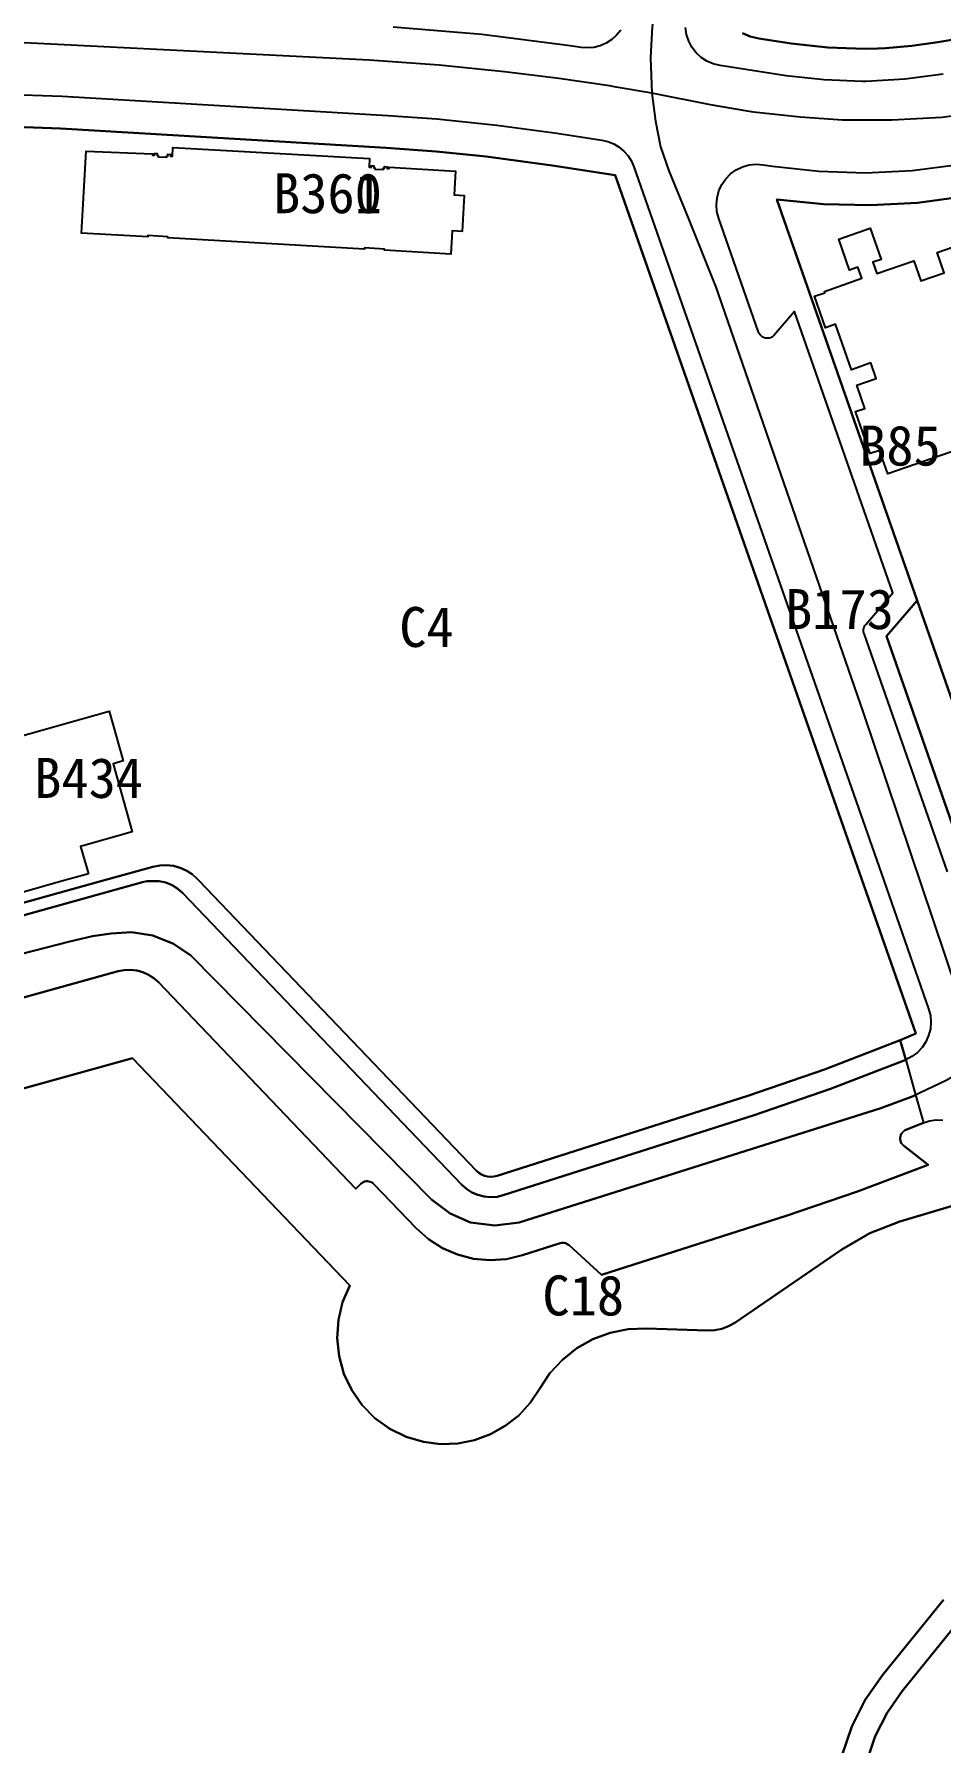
# Model space of a CAD drawing. Header units: metres. Extents: x 446275 to 447851, y 3131842 to 3133549.
# Drawn here: x 447027.7 to 447163.6, y 3132433.7 to 3132689.9 of the extents above; entities that cross this region are included whole.
import ezdxf

# ---------------------------------------------------------------- set-up
doc = ezdxf.new("R2010")
doc.units = ezdxf.units.M
for name, color, linetype in [('00_계획선-도로', 7, 'Continuous'), ('00_계획선-획지명', 7, 'Continuous'), ('00_계획선-획지선', 7, 'Continuous')]:
    doc.layers.add(name, color=color, linetype=linetype)

msp = doc.modelspace()

# ---------------------------------------------------------------- linework, layer by layer
at = {"layer": '00_계획선-도로'}
for points in [[(447133.62, 3132801.14), (447132.72, 3132793.72), (447128.93, 3132762.26), (447120.75, 3132694.43), (447120.33, 3132690.96), (447120.29, 3132690.1), (447120.09, 3132686.28), (447120.29, 3132680.99)], [(447120.29, 3132680.99), (447114.92, 3132681.92), (447113.91, 3132682.1), (447110.12, 3132682.66), (447106.33, 3132683.22), (447098.2, 3132684.2), (447088.37, 3132685.21), (447077.91, 3132685.95), (447010.22, 3132689.33), (447002, 3132689.02), (446998.34, 3132688.67), (446994.69, 3132688.32), (446988.79, 3132687.55)], [(447204.27, 3132686.55), (447195.36, 3132683.81), (447187.2, 3132681.67), (447179.37, 3132679.81), (447171.1, 3132678.32), (447163.73, 3132677.37), (447156.25, 3132676.96), (447148.88, 3132676.94), (447142.49, 3132677.39), (447135.52, 3132678.16), (447132.29, 3132678.71), (447129.08, 3132679.25), (447120.29, 3132680.99)], [(447120.29, 3132680.99), (447120.84, 3132676.82), (447121.59, 3132672.97), (447122.81, 3132669.36), (447125.77, 3132662.16), (447126.38, 3132660.67), (447129.88, 3132651.94), (447151.95, 3132588.18), (447165.99, 3132546.43), (447166.96, 3132543.52), (447167.42, 3132542.17), (447169.47, 3132535.96)], [(447169.47, 3132535.96), (447166.68, 3132534.31), (447164.41, 3132533), (447159.44, 3132530.65), (447154.61, 3132528.84), (447100.41, 3132511.7), (447096.73, 3132511.24), (447093.1, 3132511.69), (447090.06, 3132513.05), (447087.25, 3132515.17), (447051.15, 3132551.71), (447048.55, 3132553.48), (447045.49, 3132554.75), (447042.29, 3132555.22), (447039.2, 3132555.05), (447036.41, 3132554.61), (447033.01, 3132553.84), (447021.87, 3132550.99), (447009.33, 3132547.62)]]:
    msp.add_lwpolyline(points, dxfattribs=at)
at = {"layer": '00_계획선-획지선'}
for points in [[(447115.61, 3132690.44), (447114.99, 3132689.68), (447114.27, 3132689.03), (447113.44, 3132688.5), (447112.55, 3132688.11), (447111.6, 3132687.87), (447110.63, 3132687.78), (447109.66, 3132687.85), (447108.05, 3132688.1), (447094.81, 3132689.8), (447081.5, 3132690.9)], [(447163.96, 3132683.83), (447158.18, 3132683.08), (447152.37, 3132682.78), (447151.83, 3132682.78), (447146.11, 3132682.98), (447140.42, 3132683.62), (447130.5, 3132685.13), (447129.49, 3132685.38), (447128.54, 3132685.79), (447127.67, 3132686.36), (447126.91, 3132687.07), (447126.28, 3132687.89), (447125.8, 3132688.82), (447125.48, 3132689.81), (447125.34, 3132690.84)], [(447167.36, 3132689.35), (447163.14, 3132688.63), (447159.23, 3132688.08), (447155.29, 3132687.75), (447154.19, 3132687.7), (447154.18, 3132687.7), (447152.21, 3132687.66), (447146.67, 3132687.83), (447141.15, 3132688.44), (447136.3, 3132689.18), (447135.04, 3132689.49), (447133.85, 3132690)], [(447133.85, 3132690), (447135.04, 3132689.49), (447136.3, 3132689.18), (447141.15, 3132688.44), (447146.67, 3132687.83), (447152.21, 3132687.66), (447154.18, 3132687.7), (447154.19, 3132687.7), (447155.29, 3132687.75), (447159.23, 3132688.08), (447163.14, 3132688.63), (447167.36, 3132689.35)], [(447017.09, 3132681.06), (447031.9, 3132680.56), (447080.72, 3132677.67), (447088.03, 3132677.14), (447097.06, 3132676.21), (447106.05, 3132674.99), (447112.76, 3132673.97), (447113.68, 3132673.75), (447114.57, 3132673.39), (447115.39, 3132672.9), (447116.1, 3132672.3), (447116.71, 3132671.6), (447117.21, 3132670.81), (447117.59, 3132669.96), (447154.64, 3132564.13), (447161.77, 3132543.76), (447162.03, 3132542.76), (447162.03, 3132542.76), (447162.12, 3132541.74), (447162.03, 3132540.72), (447161.77, 3132539.73), (447161.35, 3132538.79), (447160.78, 3132537.94), (447160.08, 3132537.19), (447159.25, 3132536.58), (447158.34, 3132536.11), (447157.52, 3132539.06), (447158.44, 3132539.45), (447159.85, 3132540.04), (447151.42, 3132564.1), (447114.79, 3132668.73), (447105.31, 3132670.17), (447095.46, 3132671.49), (447087.95, 3132672.25), (447080.43, 3132672.8), (447031.61, 3132675.7), (447020.78, 3132676.13)], [(447020.78, 3132676.13), (447031.61, 3132675.7), (447080.43, 3132672.8), (447087.95, 3132672.25), (447095.46, 3132671.49), (447105.31, 3132670.17), (447114.79, 3132668.73), (447151.42, 3132564.1), (447159.85, 3132540.04), (447158.44, 3132539.45), (447157.52, 3132539.06), (447146.18, 3132534.65), (447134.67, 3132530.71), (447097.08, 3132518.69), (447096.61, 3132518.58), (447096.13, 3132518.55), (447095.64, 3132518.59), (447095.17, 3132518.71), (447094.73, 3132518.91), (447094.32, 3132519.17), (447093.96, 3132519.49), (447052.38, 3132562.95), (447052.13, 3132563.22), (447051.36, 3132563.91), (447050.49, 3132564.47), (447049.55, 3132564.89), (447048.56, 3132565.17), (447047.53, 3132565.28), (447046.5, 3132565.24), (447045.49, 3132565.04), (447037.32, 3132562.78), (447020.24, 3132558.03)], [(447164.61, 3132564.25), (447152.09, 3132600.01), (447152.03, 3132600.21), (447152.03, 3132600.21), (447152.01, 3132600.41), (447152.02, 3132600.62), (447152.06, 3132600.82), (447152.12, 3132601.01), (447152.22, 3132601.19), (447152.34, 3132601.36), (447156.41, 3132606.09), (447141.65, 3132648.27), (447138.61, 3132644.73), (447138.49, 3132644.61), (447138.35, 3132644.5), (447138.21, 3132644.41), (447138.07, 3132644.35), (447137.86, 3132644.29), (447137.72, 3132644.26), (447137.49, 3132644.26), (447137.26, 3132644.29), (447137.04, 3132644.36), (447136.84, 3132644.47), (447136.65, 3132644.61), (447136.5, 3132644.77), (447136.37, 3132644.96), (447136.27, 3132645.17), (447130.3, 3132662.24), (447130.04, 3132663.25), (447129.96, 3132664.29), (447130.05, 3132665.33), (447130.32, 3132666.34), (447130.77, 3132667.29), (447131.36, 3132668.15), (447132.09, 3132668.89), (447132.94, 3132669.5), (447133.88, 3132669.95), (447134.89, 3132670.24), (447135.93, 3132670.35), (447136.97, 3132670.28), (447138.35, 3132670.07), (447145.31, 3132669.29), (447152.31, 3132669.07), (447159.31, 3132669.41), (447166.26, 3132670.31)], [(447174.25, 3132564.36), (447160.05, 3132604.93), (447139, 3132665.05), (447146.01, 3132664.36), (447153.06, 3132664.2), (447160.09, 3132664.59), (447167.07, 3132665.5)], [(447167.07, 3132665.5), (447160.09, 3132664.59), (447153.06, 3132664.2), (447146.01, 3132664.36), (447139, 3132665.05), (447160.05, 3132604.93), (447155.46, 3132599.6), (447167.82, 3132564.29)], [(447169.11, 3132628.61), (447155.64, 3132623.92), (447154.41, 3132627.46), (447153.01, 3132626.97), (447150.83, 3132633.26), (447152.23, 3132633.74), (447151.01, 3132637.23), (447153.93, 3132638.24), (447153.12, 3132640.57), (447150.2, 3132639.55), (447147.83, 3132646.38), (447146.3, 3132645.85), (447144.66, 3132650.55), (447146.22, 3132651.09), (447146.15, 3132651.29), (447151.77, 3132653.25), (447151.18, 3132654.92), (447149.93, 3132654.48), (447148.31, 3132659.14), (447153.03, 3132660.78), (447154.66, 3132656.08), (447153.41, 3132655.65), (447154, 3132653.95), (447159.57, 3132655.88), (447160.62, 3132652.86), (447164.1, 3132654.07), (447163.04, 3132657.11), (447166.66, 3132658.37)], [(447020.24, 3132558.03), (447037.32, 3132562.78), (447045.49, 3132565.04), (447046.5, 3132565.24), (447047.53, 3132565.28), (447048.56, 3132565.17), (447049.55, 3132564.89), (447050.49, 3132564.47), (447051.36, 3132563.91), (447052.13, 3132563.22), (447052.38, 3132562.95), (447093.96, 3132519.49), (447094.32, 3132519.17), (447094.73, 3132518.91), (447095.17, 3132518.71), (447095.64, 3132518.59), (447096.13, 3132518.55), (447096.61, 3132518.58), (447097.08, 3132518.69), (447134.67, 3132530.71), (447146.18, 3132534.65), (447157.52, 3132539.06), (447158.34, 3132536.11), (447147.06, 3132531.73), (447135.6, 3132527.81), (447098.01, 3132515.79), (447097.07, 3132515.57), (447096.1, 3132515.5), (447095.13, 3132515.59), (447094.19, 3132515.83), (447093.3, 3132516.22), (447092.48, 3132516.74), (447091.75, 3132517.38), (447049.98, 3132561.06), (447049.21, 3132561.73), (447048.35, 3132562.27), (447047.4, 3132562.66), (447046.41, 3132562.88), (447045.46, 3132562.87), (447044.59, 3132562.86), (447043.94, 3132562.72), (447020.73, 3132556.27)], [(447020.73, 3132556.27), (447043.94, 3132562.72), (447044.59, 3132562.86), (447045.46, 3132562.87), (447046.41, 3132562.88), (447047.4, 3132562.66), (447048.35, 3132562.27), (447049.21, 3132561.73), (447049.98, 3132561.06), (447091.75, 3132517.38), (447092.48, 3132516.74), (447093.3, 3132516.22), (447094.19, 3132515.83), (447095.13, 3132515.59), (447096.1, 3132515.5), (447097.07, 3132515.57), (447098.01, 3132515.79), (447135.6, 3132527.81), (447147.06, 3132531.73), (447158.34, 3132536.11), (447159.82, 3132530.83), (447159.44, 3132530.65), (447154.61, 3132528.84), (447100.41, 3132511.7), (447096.73, 3132511.24), (447093.1, 3132511.69), (447090.06, 3132513.05), (447087.25, 3132515.17), (447051.15, 3132551.71), (447048.55, 3132553.48), (447045.49, 3132554.75), (447042.29, 3132555.22), (447039.2, 3132555.05), (447036.41, 3132554.61), (447033.01, 3132553.84), (447021.87, 3132550.99)], [(447021.87, 3132550.99), (447033.01, 3132553.84), (447036.41, 3132554.61), (447039.2, 3132555.05), (447042.29, 3132555.22), (447045.49, 3132554.75), (447048.55, 3132553.48), (447051.15, 3132551.71), (447087.25, 3132515.17), (447090.06, 3132513.05), (447093.1, 3132511.69), (447096.73, 3132511.24), (447100.41, 3132511.7), (447154.61, 3132528.84), (447159.44, 3132530.65), (447159.82, 3132530.83), (447159.82, 3132530.83), (447160.98, 3132526.65), (447158.36, 3132525.6), (447158.16, 3132525.5), (447157.98, 3132525.37), (447157.83, 3132525.22), (447157.7, 3132525.04), (447157.6, 3132524.84), (447157.53, 3132524.63), (447157.5, 3132524.41), (447157.5, 3132524.19), (447157.54, 3132523.97), (447157.62, 3132523.77), (447157.72, 3132523.57), (447157.86, 3132523.4), (447158.02, 3132523.25), (447161.69, 3132520.37), (447151.13, 3132516.35), (447140.42, 3132512.72), (447112.75, 3132503.87), (447107.86, 3132508.31), (447107.7, 3132508.43), (447107.52, 3132508.53), (447107.33, 3132508.61), (447107.13, 3132508.65), (447106.93, 3132508.66), (447106.72, 3132508.64), (447106.52, 3132508.6), (447100.89, 3132506.8), (447098.48, 3132506.23), (447096.01, 3132506.06), (447093.54, 3132506.28), (447091.14, 3132506.89), (447088.87, 3132507.87), (447086.78, 3132509.21), (447084.93, 3132510.85), (447078.6, 3132517.47), (447078.44, 3132517.61), (447078.26, 3132517.73), (447078.07, 3132517.81), (447077.86, 3132517.87), (447077.64, 3132517.89), (447077.43, 3132517.88), (447077.22, 3132517.83), (447077.02, 3132517.75), (447076.83, 3132517.65), (447076.67, 3132517.51), (447075.89, 3132516.77), (447046.3, 3132547.71), (447045.61, 3132548.33), (447044.82, 3132548.84), (447043.96, 3132549.23), (447043.06, 3132549.48), (447042.13, 3132549.58), (447041.19, 3132549.55), (447040.27, 3132549.36), (446956.5, 3132526.1)], [(446956.5, 3132526.1), (447040.27, 3132549.36), (447041.19, 3132549.55), (447042.13, 3132549.58), (447043.06, 3132549.48), (447043.96, 3132549.23), (447044.82, 3132548.84), (447045.61, 3132548.33), (447046.3, 3132547.71), (447075.89, 3132516.77), (447076.67, 3132517.51), (447076.83, 3132517.65), (447077.02, 3132517.75), (447077.22, 3132517.83), (447077.43, 3132517.88), (447077.64, 3132517.89), (447077.86, 3132517.87), (447078.07, 3132517.81), (447078.26, 3132517.73), (447078.44, 3132517.61), (447078.6, 3132517.47), (447084.93, 3132510.85), (447086.78, 3132509.21), (447088.87, 3132507.87), (447091.14, 3132506.89), (447093.54, 3132506.28), (447096.01, 3132506.06), (447098.48, 3132506.23), (447100.89, 3132506.8), (447106.52, 3132508.6), (447106.72, 3132508.64), (447106.93, 3132508.66), (447107.13, 3132508.65), (447107.33, 3132508.61), (447107.52, 3132508.53), (447107.7, 3132508.43), (447107.86, 3132508.31), (447112.75, 3132503.87), (447140.42, 3132512.72), (447151.13, 3132516.35), (447161.69, 3132520.37), (447158.02, 3132523.25), (447157.86, 3132523.4), (447157.72, 3132523.57), (447157.62, 3132523.77), (447157.54, 3132523.97), (447157.5, 3132524.19), (447157.5, 3132524.41), (447157.53, 3132524.63), (447157.6, 3132524.84), (447157.7, 3132525.04), (447157.83, 3132525.22), (447157.98, 3132525.37), (447158.16, 3132525.5), (447158.36, 3132525.6), (447160.98, 3132526.65), (447161.92, 3132526.95), (447162.9, 3132527.09), (447163.89, 3132527.07)], [(446965.9, 3132515.12), (447042.4, 3132536.36), (447074.99, 3132502.28), (447073.92, 3132499.77), (447073.28, 3132497.11), (447073.1, 3132494.38), (447073.39, 3132491.66), (447074.12, 3132489.03), (447075.29, 3132486.56), (447076.85, 3132484.32), (447078.77, 3132482.37), (447080.99, 3132480.77), (447083.45, 3132479.57), (447086.07, 3132478.8), (447088.61, 3132478.49), (447091.17, 3132478.58), (447093.68, 3132479.07), (447096.08, 3132479.95), (447098.31, 3132481.2), (447100.32, 3132482.79), (447102.06, 3132484.67), (447103.47, 3132486.8), (447105, 3132489.1), (447106.87, 3132491.13), (447109.03, 3132492.84), (447111.44, 3132494.2), (447114.02, 3132495.16), (447116.73, 3132495.71), (447119.48, 3132495.83), (447128.64, 3132495.51), (447129.71, 3132495.55), (447130.77, 3132495.77), (447131.77, 3132496.15), (447132.7, 3132496.68), (447148.77, 3132507.68), (447152.95, 3132510.09), (447157.46, 3132511.83), (447168.56, 3132515.16)], [(447168.56, 3132515.16), (447157.46, 3132511.83), (447152.95, 3132510.09), (447148.77, 3132507.68), (447132.7, 3132496.68), (447131.77, 3132496.15), (447130.77, 3132495.77), (447129.71, 3132495.55), (447128.64, 3132495.51), (447119.48, 3132495.83), (447116.73, 3132495.71), (447114.02, 3132495.16), (447111.44, 3132494.2), (447109.03, 3132492.84), (447106.87, 3132491.13), (447105, 3132489.1), (447103.47, 3132486.8), (447102.06, 3132484.67), (447100.32, 3132482.79), (447098.31, 3132481.2), (447096.08, 3132479.95), (447093.68, 3132479.07), (447091.17, 3132478.58), (447088.61, 3132478.49), (447086.07, 3132478.8), (447083.45, 3132479.57), (447080.99, 3132480.77), (447078.77, 3132482.37), (447076.85, 3132484.32), (447075.29, 3132486.56), (447074.12, 3132489.03), (447073.39, 3132491.66), (447073.1, 3132494.38), (447073.28, 3132497.11), (447073.92, 3132499.77), (447074.99, 3132502.28), (447042.4, 3132536.36), (446965.9, 3132515.12)], [(447164.01, 3132455.15), (447154.83, 3132443.85), (447152.26, 3132440.17), (447150.25, 3132436.17), (447148.82, 3132431.91)], [(447148.82, 3132431.91), (447150.25, 3132436.17), (447152.26, 3132440.17), (447154.83, 3132443.85), (447164.01, 3132455.15)], [(447152.51, 3132430.97), (447153.76, 3132434.7), (447155.53, 3132438.22), (447157.79, 3132441.45), (447166.97, 3132452.75)], [(447166.97, 3132452.75), (447157.79, 3132441.45), (447155.53, 3132438.22), (447153.76, 3132434.7), (447152.51, 3132430.97)]]:
    msp.add_lwpolyline(points, dxfattribs=at)
for points in [[(447077.96, 3132671.19), (447077.89, 3132669.89), (447078.19, 3132669.87), (447078.21, 3132670.11), (447078.6, 3132670.09), (447078.59, 3132669.82), (447078.77, 3132669.81), (447078.76, 3132669.62), (447080.01, 3132669.55), (447080.02, 3132669.74), (447080.2, 3132669.73), (447080.22, 3132670), (447080.61, 3132669.98), (447080.6, 3132669.73), (447080.9, 3132669.72), (447080.91, 3132669.9), (447090.83, 3132669.33), (447090.62, 3132665.75), (447092.15, 3132665.66), (447091.84, 3132660.27), (447090.32, 3132660.36), (447090.12, 3132656.89), (447080.2, 3132657.46), (447080.21, 3132657.64), (447077.2, 3132657.81), (447077.19, 3132657.63), (447047.72, 3132659.3), (447047.73, 3132659.48), (447044.71, 3132659.66), (447044.7, 3132659.47), (447034.79, 3132660.04), (447035.48, 3132672.3), (447045.41, 3132671.92), (447045.4, 3132671.73), (447045.7, 3132671.72), (447045.72, 3132671.96), (447046.11, 3132671.94), (447046.1, 3132671.66), (447046.28, 3132671.65), (447046.27, 3132671.47), (447047.52, 3132671.4), (447047.53, 3132671.58), (447047.71, 3132671.57), (447047.73, 3132671.84), (447048.12, 3132671.82), (447048.11, 3132671.58), (447048.41, 3132671.56), (447048.49, 3132672.87), (447077.96, 3132671.19)], [(447077.89, 3132669.89), (447078.19, 3132669.87), (447078.21, 3132670.11), (447078.6, 3132670.09), (447078.59, 3132669.82), (447078.77, 3132669.81), (447078.76, 3132669.62), (447080.01, 3132669.55), (447080.02, 3132669.74), (447080.2, 3132669.73), (447080.22, 3132670), (447080.61, 3132669.98), (447080.6, 3132669.73), (447080.9, 3132669.72), (447080.91, 3132669.9), (447090.83, 3132669.33), (447090.62, 3132665.75), (447092.15, 3132665.66), (447091.84, 3132660.27), (447090.32, 3132660.36), (447090.12, 3132656.89), (447080.2, 3132657.46), (447080.21, 3132657.64), (447077.2, 3132657.81), (447077.19, 3132657.63), (447047.72, 3132659.3), (447047.73, 3132659.48), (447044.71, 3132659.66), (447044.7, 3132659.47), (447034.79, 3132660.04), (447035.48, 3132672.3), (447045.41, 3132671.92), (447045.4, 3132671.73), (447045.7, 3132671.72), (447045.72, 3132671.96), (447046.11, 3132671.94), (447046.1, 3132671.66), (447046.28, 3132671.65), (447046.27, 3132671.47), (447047.52, 3132671.4), (447047.53, 3132671.58), (447047.71, 3132671.57), (447047.73, 3132671.84), (447048.12, 3132671.82), (447048.11, 3132671.58), (447048.41, 3132671.56), (447048.49, 3132672.87), (447077.96, 3132671.19), (447077.89, 3132669.89)], [(447174.27, 3132546.6), (447174.05, 3132546.5), (447172.54, 3132550.81), (447167.82, 3132564.29), (447155.46, 3132599.6), (447160.05, 3132604.93), (447174.25, 3132564.36), (447179.54, 3132549.24), (447178.12, 3132548.51), (447176.44, 3132547.67), (447174.27, 3132546.6)], [(447035.8, 3132563.98), (447031.26, 3132562.71), (447022.31, 3132560.2), (447021.63, 3132562.59), (447021.15, 3132564.3), (447017.78, 3132563.36), (447012.83, 3132581.02), (447038.94, 3132588.34), (447041.03, 3132580.89), (447039.5, 3132580.46), (447042.37, 3132570.25), (447034.65, 3132568.09), (447035.8, 3132563.98)]]:
    msp.add_lwpolyline(points, close=True, dxfattribs=at)

# ---------------------------------------------------------------- texts
at = {"layer": '00_계획선-획지명'}
for s, p in [('B360', (447063.48, 3132663.01)), ('B361', (447063.48, 3132663.01)), ('B85', (447151.35, 3132625.18)), ('B173', (447140.24, 3132600.66)), ('C4', (447082.41, 3132597.98)), ('B434', (447027.68, 3132575.35)), ('C18', (447103.87, 3132497.77))]:
    msp.add_text(s, height=6, dxfattribs=at).set_placement(p)

doc.saveas('drawing.dxf')
